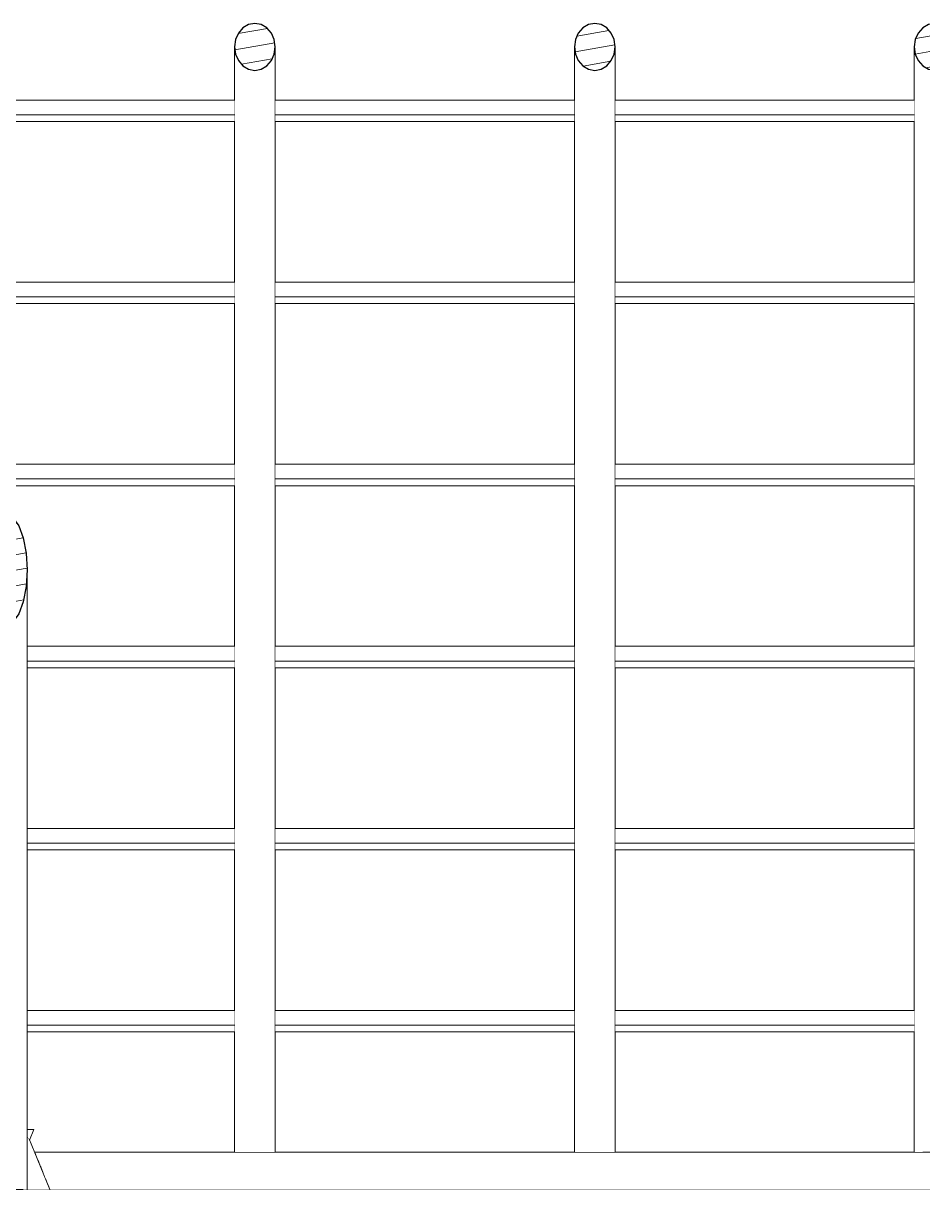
# Model space of a CAD drawing. Header units: millimetres. Extents: x -71878 to 121433, y -67383 to 83273.
# Drawn here: x 10005 to 12651, y -59652 to -56219 of the extents above; entities that cross this region are included whole.
import ezdxf

# ---------------------------------------------------------------- set-up
doc = ezdxf.new("R2010")
doc.units = ezdxf.units.MM
doc.header["$MEASUREMENT"] = 0
doc.set_wipeout_variables(frame=1)
doc.linetypes.add('Wipeout_Contour', pattern=[1000, 0, -1000])
for name, color, linetype in [('COLUMNAS', 7, 'Continuous'), ('ENTIRADO', 7, 'Continuous'), ('Vigas', 7, 'Continuous')]:
    doc.layers.add(name, color=color, linetype=linetype)
for name, color, linetype, lineweight, true_color in [('COLUMNAS_Pluma_Nº__23', 7, 'Continuous', 5, 0x646464), ('ENTIRADO_Pluma_Nº__23', 7, 'Continuous', 5, 0x646464), ('Vigas_Pluma_Nº__23', 7, 'Continuous', 5, 0x646464)]:
    doc.layers.add(name, color=color, linetype=linetype, lineweight=lineweight, true_color=true_color)
doc.layers.add('COLUMNAS_Pluma_Nº__81', color=7, linetype='Continuous', lineweight=30)
doc.layers.add('Vigas_Pluma_Nº__81', color=7, linetype='Continuous', lineweight=30)
pattern_1 = [(10, (-22368.785, -65222.404), (-7.81417, 44.31635), [])]

msp = doc.modelspace()

# ---------------------------------------------------------------- wipeouts: each hides what was drawn before it
at = {"color": 254, "linetype": 'Wipeout_Contour', "lineweight": 0, "ltscale": 131414.893305}
msp.add_wipeout([(2038.739, -59649.01), (2038.739, -59651.947), (17919.783, -59651.947), (17919.783, -59649.01)], dxfattribs=at).dxf.layer = 'Vigas'

# ---------------------------------------------------------------- next in the draw order: linework, layer by layer
at = {"layer": 'Vigas_Pluma_Nº__23', "linetype": 'Continuous'}
msp.add_line((17919.783, -59649.01), (2038.739, -59649.01), dxfattribs=at)

# ---------------------------------------------------------------- next in the draw order: wipeouts: each hides what was drawn before it
at = {"color": 254, "linetype": 'Wipeout_Contour', "lineweight": 0, "ltscale": 137121.058719}
msp.add_wipeout([(10081.82, -59646.9), (10082.682, -59649.01), (12826.117, -59649.01), (12827.251, -59646.9)], dxfattribs=at).dxf.layer = 'Vigas'

# ---------------------------------------------------------------- next in the draw order: wipeouts: each hides what was drawn before it
at = {"color": 254, "linetype": 'Wipeout_Contour', "lineweight": 0, "ltscale": 137128.038626}
msp.add_wipeout([(12834.377, -59633.626), (10076.396, -59633.626), (10081.82, -59646.9), (12827.251, -59646.9)], dxfattribs=at).dxf.layer = 'Vigas'

# ---------------------------------------------------------------- next in the draw order: wipeouts: each hides what was drawn before it
at = {"color": 254, "linetype": 'Wipeout_Contour', "lineweight": 0, "ltscale": 137141.665004}
msp.add_wipeout([(10069.561, -59616.9), (10076.396, -59633.626), (12834.377, -59633.626), (12843.357, -59616.9)], dxfattribs=at).dxf.layer = 'Vigas'

# ---------------------------------------------------------------- next in the draw order: wipeouts: each hides what was drawn before it
at = {"color": 254, "linetype": 'Wipeout_Contour', "lineweight": 0, "ltscale": 137157.715277}
msp.add_wipeout([(12853.312, -59598.359), (10061.985, -59598.359), (10069.561, -59616.9), (12843.358, -59616.9)], dxfattribs=at).dxf.layer = 'Vigas'

# ---------------------------------------------------------------- next in the draw order: wipeouts: each hides what was drawn before it
at = {"color": 254, "linetype": 'Wipeout_Contour', "lineweight": 0, "ltscale": 137174.628549}
msp.add_wipeout([(12863.267, -59579.818), (10054.408, -59579.818), (10061.985, -59598.359), (12853.312, -59598.359)], dxfattribs=at).dxf.layer = 'Vigas'

# ---------------------------------------------------------------- next in the draw order: wipeouts: each hides what was drawn before it
at = {"color": 254, "linetype": 'Wipeout_Contour', "lineweight": 0, "ltscale": 137190.749488}
msp.add_wipeout([(12872.247, -59563.092), (10047.574, -59563.092), (10054.408, -59579.818), (12863.267, -59579.818)], dxfattribs=at).dxf.layer = 'Vigas'

# ---------------------------------------------------------------- next in the draw order: wipeouts: each hides what was drawn before it
at = {"color": 254, "linetype": 'Wipeout_Contour', "lineweight": 0, "ltscale": 137204.489417}
msp.add_wipeout([(10042.15, -59549.818), (10047.574, -59563.092), (12872.247, -59563.092), (12879.374, -59549.818)], dxfattribs=at).dxf.layer = 'Vigas'

# ---------------------------------------------------------------- next in the draw order: wipeouts: each hides what was drawn before it
at = {"color": 254, "linetype": 'Wipeout_Contour', "lineweight": 0, "ltscale": 137214.48777}
msp.add_wipeout([(10038.667, -59541.295), (10042.15, -59549.817), (12879.374, -59549.818), (12883.95, -59541.295)], dxfattribs=at).dxf.layer = 'Vigas'

# ---------------------------------------------------------------- next in the draw order: wipeouts: each hides what was drawn before it
at = {"color": 254, "linetype": 'Wipeout_Contour', "lineweight": 0, "ltscale": 137219.748944}
msp.add_wipeout([(12885.526, -59538.359), (10037.467, -59538.359), (10038.667, -59541.295), (12883.95, -59541.295)], dxfattribs=at).dxf.layer = 'Vigas'

# ---------------------------------------------------------------- next in the draw order: linework, layer by layer
at = {"layer": 'Vigas_Pluma_Nº__23', "linetype": 'Continuous'}
msp.add_line((12885.548, -59538.359), (10037.467, -59538.359), dxfattribs=at)

# ---------------------------------------------------------------- next in the draw order: wipeouts: each hides what was drawn before it
at = {"color": 254, "linetype": 'Wipeout_Contour', "lineweight": 0, "ltscale": 197404.203584}
msp.add_wipeout([(10017.255, -59495.608), (10016.185, -59494.317), (10016.185, -59498.148), (10077.831, -59649.01), (10082.682, -59649.01), (10020.692, -59497.306)], dxfattribs=at).dxf.layer = 'COLUMNAS'
at = {"color": 254, "linetype": 'Wipeout_Contour', "lineweight": 0, "ltscale": 135328.191972}
msp.add_wipeout([(10629.104, -56309.842), (10626.167, -56288.493), (10626.167, -59538.359), (10629.104, -59538.359)], dxfattribs=at).dxf.layer = 'Vigas'
at = {"color": 254, "linetype": 'Wipeout_Contour', "lineweight": 0, "ltscale": 135784.967331}
msp.add_wipeout([(10743.231, -56309.842), (10743.231, -59538.359), (10746.167, -59538.359), (10746.167, -56288.493)], dxfattribs=at).dxf.layer = 'Vigas'
at = {"color": 254, "linetype": 'Wipeout_Contour', "lineweight": 0, "ltscale": 139232.586971}
msp.add_wipeout([(11626.167, -56288.493), (11626.167, -59538.359), (11629.104, -59538.359), (11629.104, -56309.842)], dxfattribs=at).dxf.layer = 'Vigas'
at = {"color": 254, "linetype": 'Wipeout_Contour', "lineweight": 0, "ltscale": 143142.231535}
msp.add_wipeout([(12626.167, -56288.493), (12626.167, -59538.359), (12629.104, -59538.359), (12629.104, -56309.842)], dxfattribs=at).dxf.layer = 'Vigas'

# ---------------------------------------------------------------- next in the draw order: wipeouts: each hides what was drawn before it
at = {"color": 254, "linetype": 'Wipeout_Contour', "lineweight": 0, "ltscale": 131602.628474}
msp.add_wipeout([(10016.185, -59498.148), (10016.185, -59524.329), (10067.133, -59649.01), (10077.831, -59649.01)], dxfattribs=at).dxf.layer = 'COLUMNAS'
at = {"color": 254, "linetype": 'Wipeout_Contour', "lineweight": 0, "ltscale": 135339.9584}
msp.add_wipeout([(10637.626, -56329.101), (10629.104, -56309.842), (10629.104, -59538.359), (10637.626, -59538.359)], dxfattribs=at).dxf.layer = 'Vigas'
at = {"color": 254, "linetype": 'Wipeout_Contour', "lineweight": 0, "ltscale": 135752.052142}
msp.add_wipeout([(10734.708, -56329.101), (10734.708, -59538.359), (10743.231, -59538.359), (10743.231, -56309.842)], dxfattribs=at).dxf.layer = 'Vigas'
at = {"color": 254, "linetype": 'Wipeout_Contour', "lineweight": 0, "ltscale": 139244.67593}
msp.add_wipeout([(11629.104, -56309.842), (11629.104, -59538.359), (11637.626, -59538.359), (11637.626, -56329.101)], dxfattribs=at).dxf.layer = 'Vigas'
at = {"color": 254, "linetype": 'Wipeout_Contour', "lineweight": 0, "ltscale": 143154.625235}
msp.add_wipeout([(12629.104, -56309.842), (12629.104, -59538.359), (12637.626, -59538.359), (12637.626, -56329.101)], dxfattribs=at).dxf.layer = 'Vigas'

# ---------------------------------------------------------------- next in the draw order: wipeouts: each hides what was drawn before it
at = {"color": 254, "linetype": 'Wipeout_Contour', "lineweight": 0, "ltscale": 131565.818598}
msp.add_wipeout([(10067.133, -59649.01), (10016.185, -59524.329), (10016.185, -59562.257), (10051.634, -59649.01)], dxfattribs=at).dxf.layer = 'COLUMNAS'
at = {"color": 254, "linetype": 'Wipeout_Contour', "lineweight": 0, "ltscale": 135425.514242}
msp.add_wipeout([(10650.9, -56344.386), (10650.9, -59538.359), (10667.626, -59538.359), (10667.626, -56354.199)], dxfattribs=at).dxf.layer = 'Vigas'
at = {"color": 254, "linetype": 'Wipeout_Contour', "lineweight": 0, "ltscale": 135700.556229}
msp.add_wipeout([(10721.434, -56344.386), (10721.434, -59538.359), (10734.708, -59538.359), (10734.708, -56329.101)], dxfattribs=at).dxf.layer = 'Vigas'
at = {"color": 254, "linetype": 'Wipeout_Contour', "lineweight": 0, "ltscale": 139278.520102}
msp.add_wipeout([(11637.626, -56329.101), (11637.626, -59538.359), (11650.9, -59538.359), (11650.9, -56344.386)], dxfattribs=at).dxf.layer = 'Vigas'
at = {"color": 254, "linetype": 'Wipeout_Contour', "lineweight": 0, "ltscale": 143188.758317}
msp.add_wipeout([(12650.9, -56344.386), (12637.626, -56329.101), (12637.626, -59538.359), (12650.9, -59538.359)], dxfattribs=at).dxf.layer = 'Vigas'

# ---------------------------------------------------------------- next in the draw order: hatches: boundary and pattern name
at = {"layer": 'Vigas', "linetype": 'Continuous', "lineweight": 0, "true_color": 0xffffff}
h = msp.add_hatch(dxfattribs=at)
h.set_pattern_fill('WOOD_0001', style=0, pattern_type=2)
h.set_pattern_definition(pattern_1)
h.paths.add_polyline_path([(12626.167, -56288.493), (12629.104, -56309.842), (12637.626, -56329.101), (12650.9, -56344.386), (12667.626, -56354.199), (12686.167, -56357.58), (12704.708, -56354.199), (12721.434, -56344.386), (12734.708, -56329.101), (12743.231, -56309.842), (12746.167, -56288.493), (12743.231, -56267.144), (12734.708, -56247.885), (12721.434, -56232.6), (12704.708, -56222.787), (12686.167, -56219.406), (12667.626, -56222.787), (12650.9, -56232.6), (12637.626, -56247.885), (12629.104, -56267.144)])

# ---------------------------------------------------------------- next in the draw order: linework, layer by layer
at = {"layer": 'Vigas_Pluma_Nº__23', "linetype": 'Continuous'}
for p, q in [((10746.167, -59538.359), (10746.167, -56288.493)), ((11626.167, -56288.493), (11626.167, -59538.359)), ((12626.167, -59538.359), (12626.167, -56288.493))]:
    msp.add_line(p, q, dxfattribs=at)
at = {"layer": 'Vigas_Pluma_Nº__81', "linetype": 'Continuous', "flags": 128}
msp.add_lwpolyline([(12629.104, -56309.842), (12637.626, -56329.101), (12650.9, -56344.386), (12667.626, -56354.199), (12686.167, -56357.58), (12704.708, -56354.199), (12721.434, -56344.386), (12734.708, -56329.101), (12743.231, -56309.842), (12746.167, -56288.493), (12743.231, -56267.144), (12734.708, -56247.885), (12721.434, -56232.6), (12704.708, -56222.787), (12686.167, -56219.406), (12667.626, -56222.787), (12650.9, -56232.6), (12637.626, -56247.885), (12629.104, -56267.144), (12626.167, -56288.493)], close=True, dxfattribs=at)

# ---------------------------------------------------------------- next in the draw order: wipeouts: each hides what was drawn before it
at = {"color": 254, "linetype": 'Wipeout_Contour', "lineweight": 0, "ltscale": 131517.785813}
msp.add_wipeout([(10016.185, -59562.257), (10016.185, -59608.218), (10032.853, -59649.01), (10051.634, -59649.01)], dxfattribs=at).dxf.layer = 'COLUMNAS'
at = {"color": 254, "linetype": 'Wipeout_Contour', "lineweight": 0, "ltscale": 135373.496095}
msp.add_wipeout([(10637.626, -56329.101), (10637.626, -59538.359), (10650.9, -59538.359), (10650.9, -56344.386)], dxfattribs=at).dxf.layer = 'Vigas'
at = {"color": 254, "linetype": 'Wipeout_Contour', "lineweight": 0, "ltscale": 135635.509402}
msp.add_wipeout([(10704.708, -56354.199), (10704.708, -59538.359), (10721.434, -59538.359), (10721.434, -56344.386)], dxfattribs=at).dxf.layer = 'Vigas'
at = {"color": 254, "linetype": 'Wipeout_Contour', "lineweight": 0, "ltscale": 139330.798875}
msp.add_wipeout([(11650.9, -56344.386), (11650.9, -59538.359), (11667.626, -59538.359), (11667.626, -56354.199)], dxfattribs=at).dxf.layer = 'Vigas'

# ---------------------------------------------------------------- next in the draw order: linework, layer by layer
at = {"layer": 'Vigas_Pluma_Nº__23', "linetype": 'Continuous'}
msp.add_line((10626.167, -59538.359), (10626.167, -56288.493), dxfattribs=at)

# ---------------------------------------------------------------- next in the draw order: wipeouts: each hides what was drawn before it
at = {"color": 254, "linetype": 'Wipeout_Contour', "lineweight": 0, "ltscale": 98606.944225}
msp.add_wipeout([(10032.853, -59649.01), (10016.185, -59608.218), (10016.185, -59649.01)], dxfattribs=at).dxf.layer = 'COLUMNAS'
at = {"color": 254, "linetype": 'Wipeout_Contour', "lineweight": 0, "ltscale": 138682.812411}
msp.add_wipeout([(10746.167, -56508.181), (11626.167, -56508.181), (11626.167, -56488.35), (10746.167, -56488.35)], dxfattribs=at).dxf.layer = 'ENTIRADO'
at = {"color": 254, "linetype": 'Wipeout_Contour', "lineweight": 0, "ltscale": 138159.388277}
msp.add_wipeout([(11626.167, -57023.756), (10746.167, -57023.756), (10746.167, -57043.587), (11626.167, -57043.587)], dxfattribs=at).dxf.layer = 'ENTIRADO'
at = {"color": 254, "linetype": 'Wipeout_Contour', "lineweight": 0, "ltscale": 137667.296736}
msp.add_wipeout([(10746.167, -57578.993), (11626.167, -57578.993), (11626.167, -57559.163), (10746.167, -57559.163)], dxfattribs=at).dxf.layer = 'ENTIRADO'
at = {"color": 254, "linetype": 'Wipeout_Contour', "lineweight": 0, "ltscale": 137206.87662}
msp.add_wipeout([(10746.167, -58094.569), (10746.167, -58114.4), (11626.167, -58114.4), (11626.167, -58094.569)], dxfattribs=at).dxf.layer = 'ENTIRADO'
at = {"color": 254, "linetype": 'Wipeout_Contour', "lineweight": 0, "ltscale": 136778.447632}
msp.add_wipeout([(10746.167, -58629.975), (10746.167, -58649.806), (11626.167, -58649.806), (11626.167, -58629.975)], dxfattribs=at).dxf.layer = 'ENTIRADO'
at = {"color": 254, "linetype": 'Wipeout_Contour', "lineweight": 0, "ltscale": 136382.311374}
msp.add_wipeout([(10746.167, -59185.212), (11626.167, -59185.212), (11626.167, -59165.382), (10746.167, -59165.382)], dxfattribs=at).dxf.layer = 'ENTIRADO'
at = {"color": 254, "linetype": 'Wipeout_Contour', "lineweight": 0, "ltscale": 135563.270965}
msp.add_wipeout([(10704.708, -56354.199), (10686.167, -56357.58), (10686.167, -59538.359), (10704.708, -59538.359)], dxfattribs=at).dxf.layer = 'Vigas'
at = {"color": 254, "linetype": 'Wipeout_Contour', "lineweight": 0, "ltscale": 139396.383956}
msp.add_wipeout([(11667.626, -56354.199), (11667.626, -59538.359), (11686.167, -59538.359), (11686.167, -56357.58)], dxfattribs=at).dxf.layer = 'Vigas'

# ---------------------------------------------------------------- next in the draw order: linework, layer by layer
at = {"layer": 'COLUMNAS_Pluma_Nº__23', "linetype": 'Continuous'}
msp.add_line((10020.689, -59497.298), (10082.682, -59649.01), dxfattribs=at)
at = {"layer": 'ENTIRADO_Pluma_Nº__23', "linetype": 'Continuous'}
for p, q in [((10746.167, -56508.181), (11626.167, -56508.181)), ((10746.167, -57043.587), (11626.167, -57043.587)), ((10746.167, -57578.993), (11626.167, -57578.993)), ((10746.167, -58114.399), (11626.167, -58114.399)), ((10746.167, -58649.806), (11626.167, -58649.806)), ((10746.167, -59185.212), (11626.167, -59185.212))]:
    msp.add_line(p, q, dxfattribs=at)

# ---------------------------------------------------------------- next in the draw order: wipeouts: each hides what was drawn before it
at = {"color": 254, "linetype": 'Wipeout_Contour', "lineweight": 0, "ltscale": 138714.724258}
msp.add_wipeout([(11626.167, -56444.927), (10746.167, -56444.927), (10746.167, -56488.35), (11626.167, -56488.35)], dxfattribs=at).dxf.layer = 'ENTIRADO'
at = {"color": 254, "linetype": 'Wipeout_Contour', "lineweight": 0, "ltscale": 134815.338428}
msp.add_wipeout([(9746.167, -56508.181), (10626.167, -56508.181), (10626.167, -56488.35), (9746.167, -56488.35)], dxfattribs=at).dxf.layer = 'ENTIRADO'
at = {"color": 254, "linetype": 'Wipeout_Contour', "lineweight": 0, "ltscale": 138189.460108}
msp.add_wipeout([(10746.167, -57023.756), (11626.167, -57023.756), (11626.167, -56980.334), (10746.167, -56980.334)], dxfattribs=at).dxf.layer = 'ENTIRADO'
at = {"color": 254, "linetype": 'Wipeout_Contour', "lineweight": 0, "ltscale": 134276.834006}
msp.add_wipeout([(10626.167, -57023.756), (9746.167, -57023.756), (9746.167, -57043.587), (10626.167, -57043.587)], dxfattribs=at).dxf.layer = 'ENTIRADO'
at = {"color": 254, "linetype": 'Wipeout_Contour', "lineweight": 0, "ltscale": 137695.508466}
msp.add_wipeout([(10746.167, -57559.163), (11626.167, -57559.163), (11626.167, -57515.74), (10746.167, -57515.74)], dxfattribs=at).dxf.layer = 'ENTIRADO'
at = {"color": 254, "linetype": 'Wipeout_Contour', "lineweight": 0, "ltscale": 133770.456737}
msp.add_wipeout([(9746.167, -57559.163), (9746.167, -57578.993), (10626.167, -57578.993), (10626.167, -57559.163)], dxfattribs=at).dxf.layer = 'ENTIRADO'
at = {"color": 254, "linetype": 'Wipeout_Contour', "lineweight": 0, "ltscale": 137233.20858}
msp.add_wipeout([(10746.167, -58094.569), (11626.167, -58094.569), (11626.167, -58051.146), (10746.167, -58051.146)], dxfattribs=at).dxf.layer = 'ENTIRADO'
at = {"color": 254, "linetype": 'Wipeout_Contour', "lineweight": 0, "ltscale": 133823.917649}
msp.add_wipeout([(10626.167, -58094.569), (10016.184, -58094.569), (10016.184, -58114.4), (10626.167, -58114.4)], dxfattribs=at).dxf.layer = 'ENTIRADO'
at = {"color": 254, "linetype": 'Wipeout_Contour', "lineweight": 0, "ltscale": 136802.881469}
msp.add_wipeout([(10746.167, -58629.975), (11626.167, -58629.975), (11626.167, -58586.552), (10746.167, -58586.552)], dxfattribs=at).dxf.layer = 'ENTIRADO'
at = {"color": 254, "linetype": 'Wipeout_Contour', "lineweight": 0, "ltscale": 133384.65771}
msp.add_wipeout([(10016.184, -58649.806), (10626.167, -58649.806), (10626.167, -58629.975), (10016.184, -58629.975)], dxfattribs=at).dxf.layer = 'ENTIRADO'
at = {"color": 254, "linetype": 'Wipeout_Contour', "lineweight": 0, "ltscale": 136404.829587}
msp.add_wipeout([(10746.167, -59165.381), (11626.167, -59165.381), (11626.167, -59121.959), (10746.167, -59121.959)], dxfattribs=at).dxf.layer = 'ENTIRADO'
at = {"color": 254, "linetype": 'Wipeout_Contour', "lineweight": 0, "ltscale": 132978.443876}
msp.add_wipeout([(10016.184, -59185.212), (10626.167, -59185.212), (10626.167, -59165.382), (10016.184, -59165.382)], dxfattribs=at).dxf.layer = 'ENTIRADO'
at = {"color": 254, "linetype": 'Wipeout_Contour', "lineweight": 0, "ltscale": 135490.909825}
msp.add_wipeout([(10667.626, -59538.359), (10686.167, -59538.359), (10686.167, -56357.58), (10667.626, -56354.199)], dxfattribs=at).dxf.layer = 'Vigas'
at = {"color": 254, "linetype": 'Wipeout_Contour', "lineweight": 0, "ltscale": 139468.845223}
msp.add_wipeout([(11686.167, -56357.58), (11686.167, -59538.359), (11704.708, -59538.359), (11704.708, -56354.199)], dxfattribs=at).dxf.layer = 'Vigas'

# ---------------------------------------------------------------- next in the draw order: hatches: boundary and pattern name
at = {"layer": 'Vigas', "linetype": 'Continuous', "lineweight": 0, "true_color": 0xffffff}
h = msp.add_hatch(dxfattribs=at)
h.set_pattern_fill('WOOD_0001', style=0, pattern_type=2)
h.set_pattern_definition(pattern_1)
h.paths.add_polyline_path([(10626.167, -56288.493), (10629.104, -56309.842), (10637.626, -56329.101), (10650.9, -56344.386), (10667.626, -56354.199), (10686.167, -56357.58), (10704.708, -56354.199), (10721.434, -56344.386), (10734.708, -56329.101), (10743.231, -56309.842), (10746.167, -56288.493), (10743.231, -56267.144), (10734.708, -56247.885), (10721.434, -56232.6), (10704.708, -56222.787), (10686.167, -56219.406), (10667.626, -56222.787), (10650.9, -56232.6), (10637.626, -56247.885), (10629.104, -56267.144)])

# ---------------------------------------------------------------- next in the draw order: linework, layer by layer
at = {"layer": 'ENTIRADO_Pluma_Nº__23', "linetype": 'Continuous'}
for p, q in [((10746.167, -56444.927), (11626.167, -56444.927)), ((10746.167, -56488.35), (11626.167, -56488.35)), ((9746.167, -56508.181), (10626.167, -56508.181)), ((10746.167, -56980.333), (11626.167, -56980.333)), ((9746.167, -57043.587), (10626.167, -57043.587)), ((10746.167, -57023.756), (11626.167, -57023.756)), ((10746.167, -57515.74), (11626.167, -57515.74)), ((10746.167, -57559.163), (11626.167, -57559.163)), ((9746.167, -57578.993), (10626.167, -57578.993)), ((10746.167, -58051.146), (11626.167, -58051.146)), ((10746.167, -58094.569), (11626.167, -58094.569)), ((10016.185, -58114.399), (10626.167, -58114.399)), ((10746.167, -58586.552), (11626.167, -58586.552)), ((10016.185, -58649.806), (10626.167, -58649.806)), ((10746.167, -58629.975), (11626.167, -58629.975)), ((10746.167, -59121.959), (11626.167, -59121.959)), ((10746.167, -59165.382), (11626.167, -59165.382)), ((10016.185, -59185.212), (10626.167, -59185.212))]:
    msp.add_line(p, q, dxfattribs=at)
at = {"layer": 'Vigas_Pluma_Nº__81', "linetype": 'Continuous', "flags": 128}
msp.add_lwpolyline([(10626.167, -56288.493), (10629.104, -56309.842), (10637.626, -56329.101), (10650.9, -56344.386), (10667.626, -56354.199), (10686.167, -56357.58), (10704.708, -56354.199), (10721.434, -56344.386), (10734.708, -56329.101), (10743.231, -56309.842), (10746.167, -56288.493), (10743.231, -56267.144), (10734.708, -56247.885), (10721.434, -56232.6), (10704.708, -56222.787), (10686.167, -56219.406), (10667.626, -56222.787), (10650.9, -56232.6), (10637.626, -56247.885), (10629.104, -56267.144)], close=True, dxfattribs=at)

# ---------------------------------------------------------------- next in the draw order: wipeouts: each hides what was drawn before it
at = {"color": 254, "linetype": 'Wipeout_Contour', "lineweight": 0, "ltscale": 131570.342046}
msp.add_wipeout([(10016.185, -59472.404), (10016.185, -59494.317), (10017.255, -59495.608), (10026.736, -59472.404)], dxfattribs=at).dxf.layer = 'COLUMNAS'
at = {"color": 254, "linetype": 'Wipeout_Contour', "lineweight": 0, "ltscale": 134848.165199}
msp.add_wipeout([(10626.167, -56444.927), (9746.167, -56444.927), (9746.167, -56488.35), (10626.167, -56488.35)], dxfattribs=at).dxf.layer = 'ENTIRADO'
at = {"color": 254, "linetype": 'Wipeout_Contour', "lineweight": 0, "ltscale": 134307.775277}
msp.add_wipeout([(10626.167, -56980.334), (9746.167, -56980.334), (9746.167, -57023.756), (10626.167, -57023.756)], dxfattribs=at).dxf.layer = 'ENTIRADO'
at = {"color": 254, "linetype": 'Wipeout_Contour', "lineweight": 0, "ltscale": 133799.490399}
msp.add_wipeout([(10626.167, -57515.74), (9746.167, -57515.74), (9746.167, -57559.163), (10626.167, -57559.163)], dxfattribs=at).dxf.layer = 'ENTIRADO'
at = {"color": 254, "linetype": 'Wipeout_Contour', "lineweight": 0, "ltscale": 133850.912999}
msp.add_wipeout([(10016.185, -58051.146), (10016.185, -58094.569), (10626.167, -58094.569), (10626.167, -58051.146)], dxfattribs=at).dxf.layer = 'ENTIRADO'
at = {"color": 254, "linetype": 'Wipeout_Contour', "lineweight": 0, "ltscale": 133409.711549}
msp.add_wipeout([(10626.167, -58586.552), (10016.185, -58586.552), (10016.185, -58629.975), (10626.167, -58629.975)], dxfattribs=at).dxf.layer = 'ENTIRADO'
at = {"color": 254, "linetype": 'Wipeout_Contour', "lineweight": 0, "ltscale": 133001.53693}
msp.add_wipeout([(10016.184, -59121.959), (10016.184, -59165.381), (10626.167, -59165.381), (10626.167, -59121.959)], dxfattribs=at).dxf.layer = 'ENTIRADO'
at = {"color": 254, "linetype": 'Wipeout_Contour', "lineweight": 0, "ltscale": 139541.085015}
msp.add_wipeout([(11704.708, -56354.199), (11704.708, -59538.359), (11721.434, -59538.359), (11721.434, -56344.386)], dxfattribs=at).dxf.layer = 'Vigas'

# ---------------------------------------------------------------- next in the draw order: linework, layer by layer
at = {"layer": 'ENTIRADO_Pluma_Nº__23', "linetype": 'Continuous'}
for p, q in [((9746.167, -56444.927), (10626.167, -56444.927)), ((9746.167, -56488.35), (10626.167, -56488.35)), ((9746.167, -56980.333), (10626.167, -56980.333)), ((9746.167, -57023.756), (10626.167, -57023.756)), ((9746.167, -57515.74), (10626.167, -57515.74)), ((9746.167, -57559.163), (10626.167, -57559.163)), ((10016.185, -58051.146), (10626.167, -58051.146)), ((10016.185, -58094.569), (10626.167, -58094.569)), ((10016.185, -58586.552), (10626.167, -58586.552)), ((10016.185, -58629.975), (10626.167, -58629.975)), ((10016.185, -59121.959), (10626.167, -59121.959)), ((10016.185, -59165.382), (10626.167, -59165.382))]:
    msp.add_line(p, q, dxfattribs=at)

# ---------------------------------------------------------------- next in the draw order: wipeouts: each hides what was drawn before it
at = {"color": 254, "linetype": 'Wipeout_Contour', "lineweight": 0, "ltscale": 164484.242834}
msp.add_wipeout([(10026.736, -59472.404), (10017.254, -59495.608), (10020.692, -59497.306), (10022.451, -59501.61), (10034.385, -59472.404)], dxfattribs=at).dxf.layer = 'COLUMNAS'
at = {"color": 254, "linetype": 'Wipeout_Contour', "lineweight": 0, "ltscale": 139606.0343}
msp.add_wipeout([(11721.434, -56344.386), (11721.434, -59538.359), (11734.708, -59538.359), (11734.708, -56329.101)], dxfattribs=at).dxf.layer = 'Vigas'

# ---------------------------------------------------------------- next in the draw order: wipeouts: each hides what was drawn before it
at = {"color": 254, "linetype": 'Wipeout_Contour', "lineweight": 0, "ltscale": 131605.796187}
msp.add_wipeout([(10022.451, -59501.61), (10023.186, -59503.41), (10035.856, -59472.404), (10034.385, -59472.404)], dxfattribs=at).dxf.layer = 'COLUMNAS'
at = {"color": 254, "linetype": 'Wipeout_Contour', "lineweight": 0, "ltscale": 139657.343179}
msp.add_wipeout([(11734.708, -56329.101), (11734.708, -59538.359), (11743.231, -59538.359), (11743.231, -56309.842)], dxfattribs=at).dxf.layer = 'Vigas'

# ---------------------------------------------------------------- next in the draw order: linework, layer by layer
at = {"layer": 'COLUMNAS_Pluma_Nº__23', "linetype": 'Continuous'}
for p, q in [((10016.185, -59472.404), (10026.736, -59472.404)), ((10023.186, -59503.41), (10035.856, -59472.404)), ((10026.736, -59472.404), (10034.385, -59472.404)), ((10034.385, -59472.404), (10035.856, -59472.404))]:
    msp.add_line(p, q, dxfattribs=at)

# ---------------------------------------------------------------- next in the draw order: wipeouts: each hides what was drawn before it
at = {"color": 254, "linetype": 'Wipeout_Contour', "lineweight": 0, "ltscale": 139689.999927}
msp.add_wipeout([(11743.231, -59538.359), (11746.167, -59538.359), (11746.167, -56288.493), (11743.231, -56309.842)], dxfattribs=at).dxf.layer = 'Vigas'

# ---------------------------------------------------------------- next in the draw order: hatches: boundary and pattern name
at = {"layer": 'Vigas', "linetype": 'Continuous', "lineweight": 0, "true_color": 0xffffff}
h = msp.add_hatch(dxfattribs=at)
h.set_pattern_fill('WOOD_0001', style=0, pattern_type=2)
h.set_pattern_definition(pattern_1)
h.paths.add_polyline_path([(11626.167, -56288.493), (11629.104, -56309.842), (11637.626, -56329.101), (11650.9, -56344.386), (11667.626, -56354.199), (11686.167, -56357.58), (11704.708, -56354.199), (11721.434, -56344.386), (11734.708, -56329.101), (11743.231, -56309.842), (11746.167, -56288.493), (11743.231, -56267.144), (11734.708, -56247.885), (11721.434, -56232.6), (11704.708, -56222.787), (11686.167, -56219.406), (11667.626, -56222.787), (11650.9, -56232.6), (11637.626, -56247.885), (11629.104, -56267.144)])

# ---------------------------------------------------------------- next in the draw order: linework, layer by layer
at = {"layer": 'Vigas_Pluma_Nº__23', "linetype": 'Continuous'}
msp.add_line((11746.167, -56288.493), (11746.167, -59538.359), dxfattribs=at)
at = {"layer": 'Vigas_Pluma_Nº__81', "linetype": 'Continuous', "flags": 128}
msp.add_lwpolyline([(11629.104, -56309.842), (11637.626, -56329.101), (11650.9, -56344.386), (11667.626, -56354.199), (11686.167, -56357.58), (11704.708, -56354.199), (11721.434, -56344.386), (11734.708, -56329.101), (11743.231, -56309.842), (11746.167, -56288.493), (11743.231, -56267.144), (11734.708, -56247.885), (11721.434, -56232.6), (11704.708, -56222.787), (11686.167, -56219.406), (11667.626, -56222.787), (11650.9, -56232.6), (11637.626, -56247.885), (11629.104, -56267.144), (11626.167, -56288.493)], close=True, dxfattribs=at)

# ---------------------------------------------------------------- next in the draw order: wipeouts: each hides what was drawn before it
at = {"color": 254, "linetype": 'Wipeout_Contour', "lineweight": 0, "ltscale": 132142.955193}
msp.add_wipeout([(10013.248, -57875.731), (10013.248, -59649.01), (10016.185, -59649.01), (10016.185, -57826.342)], dxfattribs=at).dxf.layer = 'COLUMNAS'

# ---------------------------------------------------------------- next in the draw order: wipeouts: each hides what was drawn before it
at = {"color": 254, "linetype": 'Wipeout_Contour', "lineweight": 0, "ltscale": 132099.694841}
msp.add_wipeout([(10004.726, -57920.285), (10004.726, -59649.01), (10013.248, -59649.01), (10013.248, -57875.731)], dxfattribs=at).dxf.layer = 'COLUMNAS'
at = {"color": 254, "linetype": 'Wipeout_Contour', "lineweight": 0, "ltscale": 142557.604197}
msp.add_wipeout([(12626.167, -56488.35), (11746.167, -56488.35), (11746.167, -56508.181), (12626.167, -56508.181)], dxfattribs=at).dxf.layer = 'ENTIRADO'
at = {"color": 254, "linetype": 'Wipeout_Contour', "lineweight": 0, "ltscale": 142048.461866}
msp.add_wipeout([(11746.167, -57023.756), (11746.167, -57043.587), (12626.167, -57043.587), (12626.167, -57023.756)], dxfattribs=at).dxf.layer = 'ENTIRADO'
at = {"color": 254, "linetype": 'Wipeout_Contour', "lineweight": 0, "ltscale": 141569.893732}
msp.add_wipeout([(12626.167, -57559.163), (11746.167, -57559.163), (11746.167, -57578.993), (12626.167, -57578.993)], dxfattribs=at).dxf.layer = 'ENTIRADO'
at = {"color": 254, "linetype": 'Wipeout_Contour', "lineweight": 0, "ltscale": 141122.210349}
msp.add_wipeout([(12626.167, -58094.569), (11746.167, -58094.569), (11746.167, -58114.4), (12626.167, -58114.4)], dxfattribs=at).dxf.layer = 'ENTIRADO'
at = {"color": 254, "linetype": 'Wipeout_Contour', "lineweight": 0, "ltscale": 140705.706638}
msp.add_wipeout([(11746.167, -58649.806), (12626.167, -58649.806), (12626.167, -58629.975), (11746.167, -58629.975)], dxfattribs=at).dxf.layer = 'ENTIRADO'
at = {"color": 254, "linetype": 'Wipeout_Contour', "lineweight": 0, "ltscale": 140320.661236}
msp.add_wipeout([(12626.167, -59165.382), (11746.167, -59165.382), (11746.167, -59185.212), (12626.167, -59185.212)], dxfattribs=at).dxf.layer = 'ENTIRADO'

# ---------------------------------------------------------------- next in the draw order: hatches: boundary and pattern name
at = {"layer": 'COLUMNAS', "linetype": 'Continuous', "lineweight": 0, "true_color": 0xffffff}
h = msp.add_hatch(dxfattribs=at)
h.set_pattern_fill('WOOD_0001', style=0, pattern_type=2)
h.set_pattern_definition(pattern_1)
h.paths.add_polyline_path([(10013.248, -57776.953), (10004.726, -57732.398), (9991.452, -57697.039), (9974.726, -57674.338), (9956.185, -57666.515), (9937.644, -57674.338), (9920.917, -57697.039), (9907.644, -57732.398), (9899.121, -57776.953), (9896.185, -57826.342), (9899.121, -57875.731), (9907.644, -57920.285), (9920.917, -57955.644), (9937.644, -57978.346), (9956.185, -57986.168), (9974.726, -57978.346), (9991.452, -57955.644), (10004.726, -57920.285), (10013.248, -57875.731), (10016.185, -57826.342)])

# ---------------------------------------------------------------- next in the draw order: linework, layer by layer
at = {"layer": 'COLUMNAS_Pluma_Nº__23', "linetype": 'Continuous'}
msp.add_line((10016.185, -57826.342), (10016.185, -59649.01), dxfattribs=at)
at = {"layer": 'COLUMNAS_Pluma_Nº__81', "linetype": 'Continuous', "flags": 128}
msp.add_lwpolyline([(9974.726, -57674.338), (9991.452, -57697.039), (10004.726, -57732.398), (10013.248, -57776.953), (10016.185, -57826.342), (10013.248, -57875.731), (10004.726, -57920.285), (9991.452, -57955.644), (9974.726, -57978.346)], dxfattribs=at)
at = {"layer": 'ENTIRADO_Pluma_Nº__23', "linetype": 'Continuous'}
for p, q in [((11746.167, -56508.181), (12626.167, -56508.181)), ((11746.167, -57043.587), (12626.167, -57043.587)), ((11746.167, -57578.993), (12626.167, -57578.993)), ((11746.167, -58114.399), (12626.167, -58114.399)), ((11746.167, -58649.806), (12626.167, -58649.806)), ((11746.167, -59185.212), (12626.167, -59185.212))]:
    msp.add_line(p, q, dxfattribs=at)

# ---------------------------------------------------------------- next in the draw order: wipeouts: each hides what was drawn before it
at = {"color": 254, "linetype": 'Wipeout_Contour', "lineweight": 0, "ltscale": 142588.648545}
msp.add_wipeout([(11746.167, -56488.35), (12626.167, -56488.35), (12626.167, -56444.927), (11746.167, -56444.927)], dxfattribs=at).dxf.layer = 'ENTIRADO'
at = {"color": 254, "linetype": 'Wipeout_Contour', "lineweight": 0, "ltscale": 142077.710946}
msp.add_wipeout([(12626.167, -56980.334), (11746.167, -56980.334), (11746.167, -57023.756), (12626.167, -57023.756)], dxfattribs=at).dxf.layer = 'ENTIRADO'
at = {"color": 254, "linetype": 'Wipeout_Contour', "lineweight": 0, "ltscale": 141597.327659}
msp.add_wipeout([(12626.167, -57515.74), (11746.167, -57515.74), (11746.167, -57559.163), (12626.167, -57559.163)], dxfattribs=at).dxf.layer = 'ENTIRADO'
at = {"color": 254, "linetype": 'Wipeout_Contour', "lineweight": 0, "ltscale": 141147.811565}
msp.add_wipeout([(11746.167, -58051.146), (11746.167, -58094.569), (12626.167, -58094.569), (12626.167, -58051.146)], dxfattribs=at).dxf.layer = 'ENTIRADO'
at = {"color": 254, "linetype": 'Wipeout_Contour', "lineweight": 0, "ltscale": 140729.458787}
msp.add_wipeout([(11746.167, -58586.552), (11746.167, -58629.975), (12626.167, -58629.975), (12626.167, -58586.552)], dxfattribs=at).dxf.layer = 'ENTIRADO'
at = {"color": 254, "linetype": 'Wipeout_Contour', "lineweight": 0, "ltscale": 140342.547566}
msp.add_wipeout([(12626.167, -59121.959), (11746.167, -59121.959), (11746.167, -59165.381), (12626.167, -59165.381)], dxfattribs=at).dxf.layer = 'ENTIRADO'

# ---------------------------------------------------------------- next in the draw order: linework, layer by layer
at = {"layer": 'ENTIRADO_Pluma_Nº__23', "linetype": 'Continuous'}
for p, q in [((11746.167, -56444.927), (12626.167, -56444.927)), ((11746.167, -56488.35), (12626.167, -56488.35)), ((11746.167, -56980.333), (12626.167, -56980.333)), ((11746.167, -57023.756), (12626.167, -57023.756)), ((11746.167, -57515.74), (12626.167, -57515.74)), ((11746.167, -57559.163), (12626.167, -57559.163)), ((11746.167, -58051.146), (12626.167, -58051.146)), ((11746.167, -58094.569), (12626.167, -58094.569)), ((11746.167, -58586.552), (12626.167, -58586.552)), ((11746.167, -58629.975), (12626.167, -58629.975)), ((11746.167, -59121.959), (12626.167, -59121.959)), ((11746.167, -59165.382), (12626.167, -59165.382))]:
    msp.add_line(p, q, dxfattribs=at)

doc.saveas('drawing.dxf')
